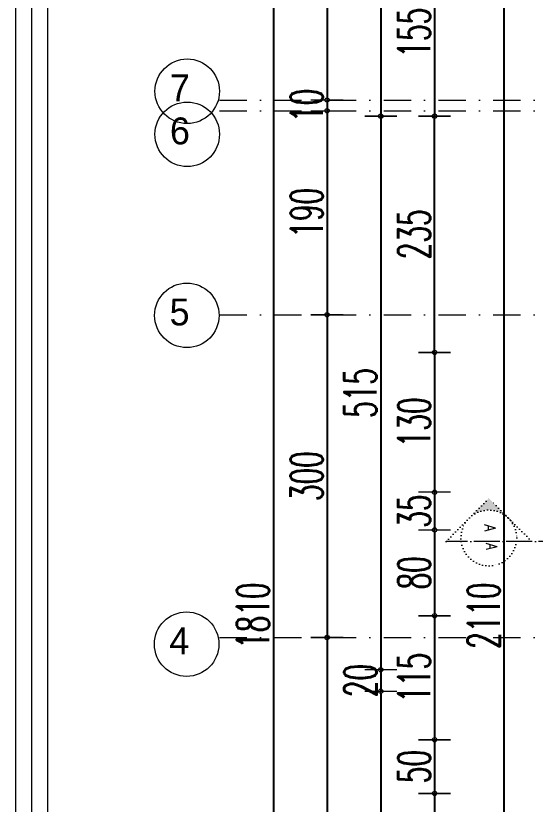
# Model space of a CAD drawing. Header units: millimetres. Extents: x -16104 to 67872, y -88009 to 12107.
# Drawn here: x 21110 to 21594, y -6715 to -5982 of the extents above; entities that cross this region are included whole.
import ezdxf
from ezdxf.enums import TextEntityAlignment as Align

# ---------------------------------------------------------------- set-up
doc = ezdxf.new("R2010")
doc.units = ezdxf.units.MM
for name, pattern in [('ACAD_ISO04W100', [30, 24, -3, 0, -3]), ('ACAD_ISO07W100', [3, 0, -3]), ('DASHDOTX2', [50.8, 25.4, -12.7, 0, -12.7])]:
    doc.linetypes.add(name, pattern=pattern)
doc.layers.get('0').update_dxf_attribs({"color": 241})
for name, color, linetype, lineweight in [('AKS', 1, 'ACAD_ISO07W100', 5), ('akslar', 144, 'Continuous', 20), ('c05', 32, 'Continuous', 13), ('OLCU', 54, 'Continuous', 13)]:
    doc.layers.add(name, color=color, linetype=linetype, lineweight=lineweight)
doc.styles.add('DIM', font='Txttw.shx', dxfattribs={"width": 0.6})
doc.styles.add('DIMENSIONS', font='simplex', dxfattribs={"width": 0.8})
doc.dimstyles.new('50', dxfattribs={"dimscale": 0, "dimtxt": 30, "dimasz": 1, "dimexe": 0, "dimexo": 2, "dimgap": 4, "dimtad": 1, "dimdec": 0, "dimzin": 0, "dimdsep": 46, "dimtxsty": 'DIM', "dimblk1": 'DOT', "dimblk2": 'DOT', "dimsah": 1, "dimcen": 1.5, "dimdle": 3, "dimse1": 1, "dimse2": 1, "dimclrd": 256, "dimclre": 9, "dimclrt": 256, "dimadec": 0, "dimazin": 0, "dimtfac": 0.24, "dimtdec": 0, "dimtix": 1, "dimtmove": 2, "dimatfit": 3, "dimldrblk": 'DOT', "dimfxl": 0, "dimtolj": 1, "dimtzin": 15, "dimarcsym": 0})

# ---------------------------------------------------------------- blocks, each defined once
blk = doc.blocks.new('DOT')
for p, q in [((0, 15), (0, -15)), ((-2, 0), (0, 0)), ((2, 0), (0, 0))]:
    blk.add_line(p, q)
blk.add_circle((0, 0), 2)
blk = doc.blocks.new('*D7026')
at = {"layer": 'Defpoints', "color": 0, "transparency": 16777216}
for p in [(21549.82, -5919.72), (21499.82, -6074.87), (21549.82, -6074.87)]:
    blk.add_point(p, dxfattribs=at)
at = {"layer": 'OLCU', "lineweight": -2, "transparency": 16777216}
blk.add_line((21499.82, -5920.72), (21499.82, -6073.87), dxfattribs=at)
for p, rotation in [((21499.82, -5919.72), 90), ((21499.82, -6074.87), 270)]:
    blk.add_blockref('DOT', p, dxfattribs=dict(at, rotation=rotation))
at = {"layer": 'OLCU', "transparency": 16777216, "insert": (21480.82, -5997.3), "char_height": 30, "attachment_point": 5, "rotation": 90, "style": 'DIM'}
blk.add_mtext('\\A1;155', dxfattribs=at)
blk = doc.blocks.new('*D7027')
at = {"layer": 'Defpoints', "color": 0, "transparency": 16777216}
for p in [(21549.82, -6294.56), (21499.82, -6424.56), (21549.82, -6424.56)]:
    blk.add_point(p, dxfattribs=at)
at = {"layer": 'OLCU', "lineweight": -2, "transparency": 16777216}
blk.add_line((21499.82, -6295.56), (21499.82, -6423.56), dxfattribs=at)
for p, rotation in [((21499.82, -6294.56), 90), ((21499.82, -6424.56), 270)]:
    blk.add_blockref('DOT', p, dxfattribs=dict(at, rotation=rotation))
at = {"layer": 'OLCU', "transparency": 16777216, "insert": (21480.82, -6359.56), "char_height": 30, "attachment_point": 5, "rotation": 90, "style": 'DIM'}
blk.add_mtext('\\A1;130', dxfattribs=at)
blk = doc.blocks.new('*D7028')
at = {"layer": 'Defpoints', "color": 0, "transparency": 16777216}
for p in [(21549.82, -6459.56), (21499.82, -6539.31), (21549.82, -6539.31)]:
    blk.add_point(p, dxfattribs=at)
at = {"layer": 'OLCU', "lineweight": -2, "transparency": 16777216}
blk.add_line((21499.82, -6460.56), (21499.82, -6538.31), dxfattribs=at)
for p, rotation in [((21499.82, -6459.56), 90), ((21499.82, -6539.31), 270)]:
    blk.add_blockref('DOT', p, dxfattribs=dict(at, rotation=rotation))
at = {"layer": 'OLCU', "transparency": 16777216, "insert": (21480.82, -6499.44), "char_height": 30, "attachment_point": 5, "rotation": 90, "style": 'DIM'}
blk.add_mtext('\\A1;80', dxfattribs=at)
blk = doc.blocks.new('*D7029')
at = {"layer": 'Defpoints', "color": 0, "transparency": 16777216}
for p in [(21549.82, -6539.31), (21499.82, -6654.56), (21549.82, -6654.56)]:
    blk.add_point(p, dxfattribs=at)
at = {"layer": 'OLCU', "lineweight": -2, "transparency": 16777216}
blk.add_line((21499.82, -6540.31), (21499.82, -6653.56), dxfattribs=at)
for p, rotation in [((21499.82, -6539.31), 90), ((21499.82, -6654.56), 270)]:
    blk.add_blockref('DOT', p, dxfattribs=dict(at, rotation=rotation))
at = {"layer": 'OLCU', "transparency": 16777216, "insert": (21480.82, -6596.94), "char_height": 30, "attachment_point": 5, "rotation": 90, "style": 'DIM'}
blk.add_mtext('\\A1;115', dxfattribs=at)
blk = doc.blocks.new('*D7032')
at = {"layer": 'Defpoints', "color": 0, "transparency": 16777216}
for p in [(21499.82, -6074.87), (21449.82, -6589.56), (21484.82, -6589.56)]:
    blk.add_point(p, dxfattribs=at)
at = {"layer": 'OLCU', "lineweight": -2, "transparency": 16777216}
blk.add_line((21449.82, -6075.87), (21449.82, -6588.56), dxfattribs=at)
for p, rotation in [((21449.82, -6074.87), 90), ((21449.82, -6589.56), 270)]:
    blk.add_blockref('DOT', p, dxfattribs=dict(at, rotation=rotation))
at = {"layer": 'OLCU', "transparency": 16777216, "insert": (21430.82, -6332.22), "char_height": 30, "attachment_point": 5, "rotation": 90, "style": 'DIM'}
blk.add_mtext('\\A1;515', dxfattribs=at)
blk = doc.blocks.new('*D7033')
at = {"layer": 'Defpoints', "color": 0, "transparency": 16777216}
for p in [(21549.82, -6609.56), (21449.82, -7444.06), (21484.82, -7444.06)]:
    blk.add_point(p, dxfattribs=at)
at = {"layer": 'OLCU', "lineweight": -2, "transparency": 16777216}
blk.add_line((21449.82, -6610.56), (21449.82, -7443.06), dxfattribs=at)
for p, rotation in [((21449.82, -6609.56), 90), ((21449.82, -7444.06), 270)]:
    blk.add_blockref('DOT', p, dxfattribs=dict(at, rotation=rotation))
at = {"layer": 'OLCU', "transparency": 16777216, "insert": (21430.82, -7026.81), "char_height": 30, "attachment_point": 5, "rotation": 90, "style": 'DIM'}
blk.add_mtext('\\A1;835', dxfattribs=at)
blk = doc.blocks.new('*D7035')
at = {"layer": 'Defpoints', "color": 0, "transparency": 16777216}
for p in [(21384.82, -5634.56), (21349.82, -7444.06), (21384.82, -7444.06)]:
    blk.add_point(p, dxfattribs=at)
at = {"layer": 'OLCU', "lineweight": -2, "transparency": 16777216}
blk.add_line((21349.82, -5635.56), (21349.82, -7443.06), dxfattribs=at)
for p, rotation in [((21349.82, -5634.56), 90), ((21349.82, -7444.06), 270)]:
    blk.add_blockref('DOT', p, dxfattribs=dict(at, rotation=rotation))
at = {"layer": 'OLCU', "transparency": 16777216, "insert": (21330.82, -6539.31), "char_height": 30, "attachment_point": 5, "rotation": 90, "style": 'DIM'}
blk.add_mtext('\\A1;1810', dxfattribs=at)
blk = doc.blocks.new('*D7063')
at = {"layer": 'Defpoints', "color": 0, "transparency": 16777216}
for p in [(21499.82, -6424.56), (21499.82, -6459.56), (21499.82, -6459.56)]:
    blk.add_point(p, dxfattribs=at)
at = {"layer": 'OLCU', "lineweight": -2, "transparency": 16777216}
for p, q in [((21499.82, -6423.56), (21499.82, -6422.56)), ((21499.82, -6424.56), (21499.82, -6459.56)), ((21499.82, -6460.56), (21499.82, -6461.56))]:
    blk.add_line(p, q, dxfattribs=at)
for p, rotation in [((21499.82, -6424.56), 270), ((21499.82, -6459.56), 90)]:
    blk.add_blockref('DOT', p, dxfattribs=dict(at, rotation=rotation))
at = {"layer": 'OLCU', "transparency": 16777216, "insert": (21480.82, -6442.06), "char_height": 30, "attachment_point": 5, "rotation": 90, "style": 'DIM'}
blk.add_mtext('\\A1;35', dxfattribs=at)
blk = doc.blocks.new('*D7064')
at = {"layer": 'Defpoints', "color": 0, "transparency": 16777216}
for p in [(21549.82, -6654.56), (21499.82, -6704.56), (21549.82, -6704.56)]:
    blk.add_point(p, dxfattribs=at)
at = {"layer": 'OLCU', "lineweight": -2, "transparency": 16777216}
blk.add_line((21499.82, -6655.56), (21499.82, -6703.56), dxfattribs=at)
for p, rotation in [((21499.82, -6654.56), 90), ((21499.82, -6704.56), 270)]:
    blk.add_blockref('DOT', p, dxfattribs=dict(at, rotation=rotation))
at = {"layer": 'OLCU', "transparency": 16777216, "insert": (21480.82, -6679.56), "char_height": 30, "attachment_point": 5, "rotation": 90, "style": 'DIM'}
blk.add_mtext('\\A1;50', dxfattribs=at)
blk = doc.blocks.new('*D7065')
at = {"layer": 'Defpoints', "color": 0, "transparency": 16777216}
for p in [(21549.82, -6704.56), (21499.82, -6774.56), (21549.82, -6774.56)]:
    blk.add_point(p, dxfattribs=at)
at = {"layer": 'OLCU', "lineweight": -2, "transparency": 16777216}
blk.add_line((21499.82, -6705.56), (21499.82, -6773.56), dxfattribs=at)
for p, rotation in [((21499.82, -6704.56), 90), ((21499.82, -6774.56), 270)]:
    blk.add_blockref('DOT', p, dxfattribs=dict(at, rotation=rotation))
at = {"layer": 'OLCU', "transparency": 16777216, "insert": (21480.82, -6739.56), "char_height": 30, "attachment_point": 5, "rotation": 90, "style": 'DIM'}
blk.add_mtext('\\A1;70', dxfattribs=at)
blk = doc.blocks.new('*D7069')
at = {"layer": 'Defpoints', "color": 0, "transparency": 16777216}
for p in [(21549.82, -5634.56), (21449.82, -6074.87), (21549.82, -6074.87)]:
    blk.add_point(p, dxfattribs=at)
at = {"layer": 'OLCU', "lineweight": -2, "transparency": 16777216}
blk.add_line((21449.82, -5635.56), (21449.82, -6073.87), dxfattribs=at)
for p, rotation in [((21449.82, -5634.56), 90), ((21449.82, -6074.87), 270)]:
    blk.add_blockref('DOT', p, dxfattribs=dict(at, rotation=rotation))
at = {"layer": 'OLCU', "transparency": 16777216, "insert": (21430.82, -5854.72), "char_height": 30, "attachment_point": 5, "rotation": 90, "style": 'DIM'}
blk.add_mtext('\\A1;440', dxfattribs=at)
blk = doc.blocks.new('*D7072')
at = {"layer": 'Defpoints', "color": 0, "transparency": 16777216}
for p in [(21449.82, -6589.56), (21449.82, -6609.56), (21449.82, -6609.56)]:
    blk.add_point(p, dxfattribs=at)
at = {"layer": 'OLCU', "lineweight": -2, "transparency": 16777216}
for p, q in [((21449.82, -6588.56), (21449.82, -6587.56)), ((21449.82, -6589.56), (21449.82, -6609.56)), ((21449.82, -6610.56), (21449.82, -6611.56))]:
    blk.add_line(p, q, dxfattribs=at)
for p, rotation in [((21449.82, -6589.56), 270), ((21449.82, -6609.56), 90)]:
    blk.add_blockref('DOT', p, dxfattribs=dict(at, rotation=rotation))
at = {"layer": 'OLCU', "transparency": 16777216, "insert": (21430.82, -6599.56), "char_height": 30, "attachment_point": 5, "rotation": 90, "style": 'DIM'}
blk.add_mtext('\\A1;20', dxfattribs=at)
blk = doc.blocks.new('*D7083')
at = {"layer": 'Defpoints', "color": 0, "transparency": 16777216}
for p in [(21399.82, -6059.87), (21399.82, -6069.87), (21399.82, -6069.87)]:
    blk.add_point(p, dxfattribs=at)
at = {"layer": 'OLCU', "lineweight": -2, "transparency": 16777216}
for p, q in [((21399.82, -6058.87), (21399.82, -6057.87)), ((21399.82, -6059.87), (21399.82, -6069.87)), ((21399.82, -6070.87), (21399.82, -6071.87))]:
    blk.add_line(p, q, dxfattribs=at)
for p, rotation in [((21399.82, -6059.87), 270), ((21399.82, -6069.87), 90)]:
    blk.add_blockref('DOT', p, dxfattribs=dict(at, rotation=rotation))
at = {"layer": 'OLCU', "transparency": 16777216, "insert": (21380.82, -6064.87), "char_height": 30, "attachment_point": 5, "rotation": 90, "style": 'DIM'}
blk.add_mtext('\\A1;10', dxfattribs=at)
blk = doc.blocks.new('*D7084')
at = {"layer": 'Defpoints', "color": 0, "transparency": 16777216}
for p in [(21399.82, -6069.87), (21399.82, -6259.56), (21399.82, -6259.56)]:
    blk.add_point(p, dxfattribs=at)
at = {"layer": 'OLCU', "lineweight": -2, "transparency": 16777216}
blk.add_line((21399.82, -6070.87), (21399.82, -6258.56), dxfattribs=at)
for p, rotation in [((21399.82, -6069.87), 90), ((21399.82, -6259.56), 270)]:
    blk.add_blockref('DOT', p, dxfattribs=dict(at, rotation=rotation))
at = {"layer": 'OLCU', "transparency": 16777216, "insert": (21380.82, -6164.72), "char_height": 30, "attachment_point": 5, "rotation": 90, "style": 'DIM'}
blk.add_mtext('\\A1;190', dxfattribs=at)
blk = doc.blocks.new('*D7085')
at = {"layer": 'Defpoints', "color": 0, "transparency": 16777216}
for p in [(21399.82, -6259.56), (21399.82, -6559.56), (21399.82, -6559.56)]:
    blk.add_point(p, dxfattribs=at)
at = {"layer": 'OLCU', "lineweight": -2, "transparency": 16777216}
blk.add_line((21399.82, -6260.56), (21399.82, -6558.56), dxfattribs=at)
for p, rotation in [((21399.82, -6259.56), 90), ((21399.82, -6559.56), 270)]:
    blk.add_blockref('DOT', p, dxfattribs=dict(at, rotation=rotation))
at = {"layer": 'OLCU', "transparency": 16777216, "insert": (21380.82, -6409.56), "char_height": 30, "attachment_point": 5, "rotation": 90, "style": 'DIM'}
blk.add_mtext('\\A1;300', dxfattribs=at)
blk = doc.blocks.new('*D7094')
at = {"layer": 'Defpoints', "color": 0, "transparency": 16777216}
for p in [(21549.82, -6459.56), (21499.82, -6539.31), (21549.82, -6539.31)]:
    blk.add_point(p, dxfattribs=at)
at = {"layer": 'OLCU', "lineweight": -2, "transparency": 16777216}
blk.add_line((21499.82, -6460.56), (21499.82, -6538.31), dxfattribs=at)
for p, rotation in [((21499.82, -6459.56), 90), ((21499.82, -6539.31), 270)]:
    blk.add_blockref('DOT', p, dxfattribs=dict(at, rotation=rotation))
at = {"layer": 'OLCU', "transparency": 16777216, "insert": (21480.82, -6499.44), "char_height": 30, "attachment_point": 5, "rotation": 90, "style": 'DIM'}
blk.add_mtext('\\A1;80', dxfattribs=at)
blk = doc.blocks.new('*D7103')
at = {"layer": 'Defpoints', "color": 0, "transparency": 16777216}
for p in [(21399.82, -5644.57), (21399.82, -6059.87), (21399.82, -6059.87)]:
    blk.add_point(p, dxfattribs=at)
at = {"layer": 'OLCU', "lineweight": -2, "transparency": 16777216}
blk.add_line((21399.82, -5645.57), (21399.82, -6058.87), dxfattribs=at)
for p, rotation in [((21399.82, -5644.57), 90), ((21399.82, -6059.87), 270)]:
    blk.add_blockref('DOT', p, dxfattribs=dict(at, rotation=rotation))
at = {"layer": 'OLCU', "transparency": 16777216, "insert": (21380.82, -5852.22), "char_height": 30, "attachment_point": 5, "rotation": 90, "style": 'DIM'}
blk.add_mtext('\\A1;415', dxfattribs=at)
blk = doc.blocks.new('*D7104')
at = {"layer": 'Defpoints', "color": 0, "transparency": 16777216}
for p in [(21399.82, -6559.56), (21399.82, -6969.56), (21399.82, -6969.56)]:
    blk.add_point(p, dxfattribs=at)
at = {"layer": 'OLCU', "lineweight": -2, "transparency": 16777216}
blk.add_line((21399.82, -6560.56), (21399.82, -6968.56), dxfattribs=at)
for p, rotation in [((21399.82, -6559.56), 90), ((21399.82, -6969.56), 270)]:
    blk.add_blockref('DOT', p, dxfattribs=dict(at, rotation=rotation))
at = {"layer": 'OLCU', "transparency": 16777216, "insert": (21380.82, -6764.56), "char_height": 30, "attachment_point": 5, "rotation": 90, "style": 'DIM'}
blk.add_mtext('\\A1;400', dxfattribs=at)
blk = doc.blocks.new('*D7114')
at = {"layer": 'Defpoints', "color": 0, "transparency": 16777216}
for p in [(21564.51, -5484.56), (21564.51, -5484.56), (21564.51, -7594.06)]:
    blk.add_point(p, dxfattribs=at)
at = {"layer": 'OLCU', "lineweight": -2, "transparency": 16777216}
blk.add_line((21564.51, -7593.06), (21564.51, -5485.56), dxfattribs=at)
for p, rotation in [((21564.51, -5484.56), 90), ((21564.51, -7594.06), 270)]:
    blk.add_blockref('DOT', p, dxfattribs=dict(at, rotation=rotation))
at = {"layer": 'OLCU', "transparency": 16777216, "insert": (21545.51, -6539.31), "char_height": 30, "attachment_point": 5, "rotation": 90, "style": 'DIM'}
blk.add_mtext('\\A1;2110', dxfattribs=at)
blk = doc.blocks.new('*D7129')
at = {"layer": 'Defpoints', "color": 0, "transparency": 16777216}
for p in [(21499.82, -6074.87), (21499.82, -6074.87), (21499.82, -6294.56)]:
    blk.add_point(p, dxfattribs=at)
at = {"layer": 'OLCU', "lineweight": -2, "transparency": 16777216}
blk.add_line((21499.82, -6293.56), (21499.82, -6075.87), dxfattribs=at)
for p, rotation in [((21499.82, -6074.87), 90), ((21499.82, -6294.56), 270)]:
    blk.add_blockref('DOT', p, dxfattribs=dict(at, rotation=rotation))
at = {"layer": 'OLCU', "transparency": 16777216, "insert": (21480.82, -6184.72), "char_height": 30, "attachment_point": 5, "rotation": 90, "style": 'DIM'}
blk.add_mtext('\\A1;235', dxfattribs=at)

msp = doc.modelspace()

# ---------------------------------------------------------------- hatches: boundary and pattern name
at = {"layer": 'AKS'}
msp.add_hatch(color=1, dxfattribs=at).paths.add_polyline_path([(21568.65, -6448.56), (21550.32, -6430.22), (21531.98, -6448.56, -0.198912), (21550.32, -6440.96, -0.198912)])
msp.add_hatch(color=1, dxfattribs=at).paths.add_polyline_path([(21568.65, -6448.56), (21550.32, -6430.22), (21531.98, -6448.56, -0.198912), (21550.32, -6440.96, -0.198912)])

# ---------------------------------------------------------------- linework, layer by layer
at = {"layer": 'AKS', "color": 1, "linetype": 'ACAD_ISO07W100'}
for p, q in [((21510.64, -6470.24), (21550.32, -6430.22)), ((21589.96, -6469.88), (21553.3, -6433.2))]:
    msp.add_line(p, q, dxfattribs=at)
at = {"layer": 'AKS', "color": 1, "linetype": 'ACAD_ISO04W100'}
msp.add_line((24119, -6470.24), (21510.64, -6470.24), dxfattribs=at)
at = {"layer": 'AKS', "linetype": 'ByBlock'}
for centre in [(21269.68, -6051.74), (21269.68, -6091.74), (21269.35, -6260.09), (21269.11, -6565.74)]:
    msp.add_circle(centre, 30, dxfattribs=at)
at = {"layer": 'AKS', "color": 1, "linetype": 'ACAD_ISO07W100'}
msp.add_circle((21550.32, -6466.89), 25.93, dxfattribs=at)
at = {"layer": 'akslar', "linetype": 'DASHDOTX2'}
for p, q in [((21299.82, -6059.87), (24349.82, -6059.87)), ((21299.82, -6069.87), (22719.32, -6069.87)), ((21299.82, -6259.56), (24349.82, -6259.56)), ((21299.82, -6559.56), (24349.82, -6559.56))]:
    msp.add_line(p, q, dxfattribs=at)
at = {"layer": 'c05'}
for points in [[(24640.36, -8120.02), (24640.36, -8330.26), (21110.11, -8330.26), (21110.11, -4952.49), (24640.36, -4952.49), (24640.36, -6808.57)], [(24625.36, -8120.02), (24625.36, -8315.26), (21125.11, -8315.26), (21125.11, -4967.49), (24625.36, -4967.49), (24625.36, -6808.57)], [(24610.36, -8120.02), (24610.36, -8300.26), (21140.11, -8300.26), (21140.11, -4982.49), (24610.36, -4982.49), (24610.36, -6808.57)]]:
    msp.add_lwpolyline(points, dxfattribs=at)

# ---------------------------------------------------------------- texts
at = {"layer": 'AKS', "color": 1, "style": 'DIMENSIONS', "width": 0.8}
for p in [(21551.43, -6457.77), (21553.02, -6475.09)]:
    msp.add_text('A', height=10.37, rotation=269.57786, dxfattribs=at).set_placement(p, align=Align.MIDDLE)
at = {"layer": 'AKS', "char_height": 25, "width": 35.6591, "attachment_point": 1}
for s, insert in [('7', (21253.58, -6036.08)), ('6', (21253.58, -6076.08)), ('5', (21253.26, -6244.42)), ('4', (21253.02, -6550.08))]:
    msp.add_mtext(s, dxfattribs=dict(at, insert=insert))

# ---------------------------------------------------------------- dimensions: what is measured, and where the dimension line sits
at = {"layer": 'OLCU'}
for base, p1, p2, text, picture, middle in [((21564.51, -5484.56), (21564.51, -7594.06), (21564.51, -5484.56), '2110', '*D7114', (21545.51, -6539.31)), ((21349.82, -7444.06), (21384.82, -5634.56), (21384.82, -7444.06), '1810', '*D7035', (21330.82, -6539.31)), ((21399.82, -6059.87), (21399.82, -5644.57), (21399.82, -6059.87), '415', '*D7103', (21380.82, -5852.22)), ((21399.82, -6069.87), (21399.82, -6059.87), (21399.82, -6069.87), '10', '*D7083', (21380.82, -6064.87)), ((21399.82, -6259.56), (21399.82, -6069.87), (21399.82, -6259.56), '190', '*D7084', (21380.82, -6164.72)), ((21499.82, -6074.87), (21499.82, -6294.56), (21499.82, -6074.87), '235', '*D7129', (21480.82, -6184.72)), ((21399.82, -6559.56), (21399.82, -6259.56), (21399.82, -6559.56), '300', '*D7085', (21380.82, -6409.56)), ((21399.82, -6969.56), (21399.82, -6559.56), (21399.82, -6969.56), '400', '*D7104', (21380.82, -6764.56))]:
    dim = msp.add_linear_dim(base=base, p1=p1, p2=p2, angle=90, text=text, dimstyle='50', override={"dimscale": 1}, dxfattribs=at)
    dim.commit()
    dim.dimension.update_dxf_attribs({"geometry": picture, "text_midpoint": middle})
for base, p1, p2, picture, middle in [((21449.82, -6074.87), (21549.82, -5634.56), (21549.82, -6074.87), '*D7069', (21430.82, -5854.72)), ((21499.82, -6074.87), (21549.82, -5919.72), (21549.82, -6074.87), '*D7026', (21480.82, -5997.3)), ((21449.82, -6589.56), (21499.82, -6074.87), (21484.82, -6589.56), '*D7032', (21430.82, -6332.22)), ((21499.82, -6424.56), (21549.82, -6294.56), (21549.82, -6424.56), '*D7027', (21480.82, -6359.56)), ((21499.82, -6459.56), (21499.82, -6424.56), (21499.82, -6459.56), '*D7063', (21480.82, -6442.06)), ((21499.82, -6539.31), (21549.82, -6459.56), (21549.82, -6539.31), '*D7028', (21480.82, -6499.44)), ((21499.82, -6539.31), (21549.82, -6459.56), (21549.82, -6539.31), '*D7094', (21480.82, -6499.44)), ((21499.82, -6654.56), (21549.82, -6539.31), (21549.82, -6654.56), '*D7029', (21480.82, -6596.94)), ((21449.82, -6609.56), (21449.82, -6589.56), (21449.82, -6609.56), '*D7072', (21430.82, -6599.56)), ((21449.81697263, -7444.06011155), (21549.81697263, -6609.56011155), (21484.81697263, -7444.06011155), '*D7033', (21430.81697263, -7026.81011155)), ((21499.82, -6704.56), (21549.82, -6654.56), (21549.82, -6704.56), '*D7064', (21480.82, -6679.56)), ((21499.82, -6774.56), (21549.82, -6704.56), (21549.82, -6774.56), '*D7065', (21480.82, -6739.56))]:
    dim = msp.add_linear_dim(base=base, p1=p1, p2=p2, angle=90, dimstyle='50', override={"dimscale": 1}, dxfattribs=at)
    dim.commit()
    dim.dimension.update_dxf_attribs({"geometry": picture, "text_midpoint": middle})

doc.saveas('drawing.dxf')
